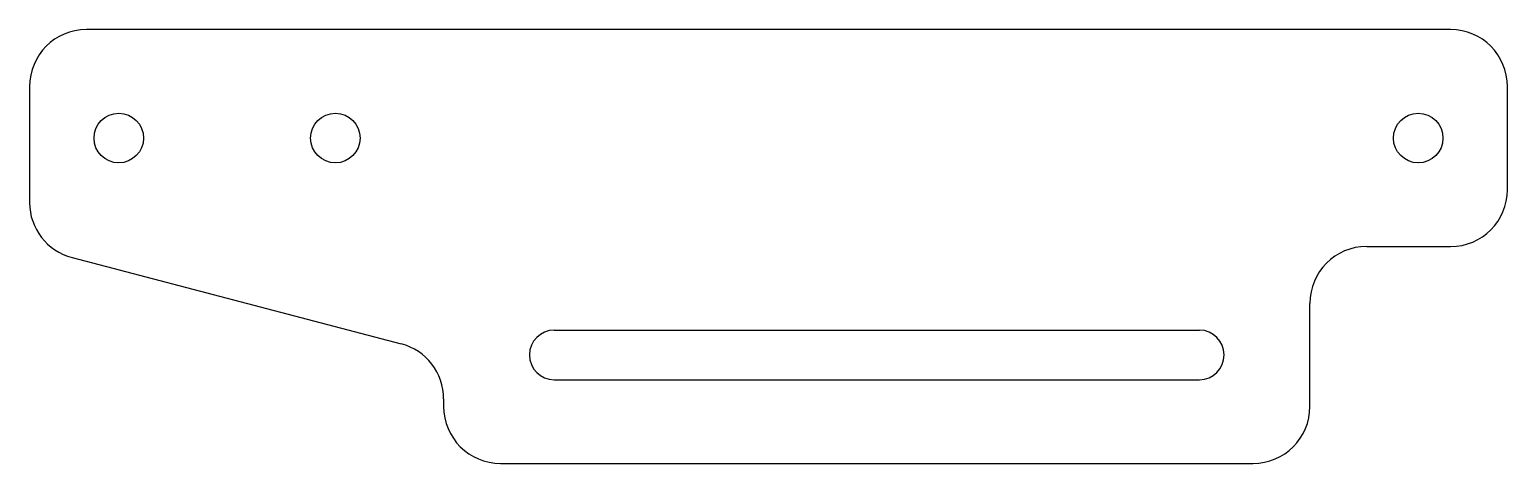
# Model space of a CAD drawing. Header units: millimetres. Extents: x -92 to 168, y -19 to 57.
import ezdxf

# ---------------------------------------------------------------- set-up
doc = ezdxf.new("R2010")
doc.units = ezdxf.units.MM

msp = doc.modelspace()

# ---------------------------------------------------------------- linework, layer by layer
at = {"color": 7, "linetype": 'Continuous', "lineweight": 25}
for p, q in [((158.1, 57.15), (-81.9, 57.15)), ((-91.9, 47.15), (-91.9, 26.77)), ((168.1, 29.05), (168.1, 47.15)), ((143.35, 19.05), (158.1, 19.05)), ((-84.43, 17.1), (-26.52, 1.95)), ((133.35, -9.05), (133.35, 9.05)), ((0.4, 4.36), (113.9, 4.36)), ((0.4, -4.36), (113.9, -4.36)), ((-19.05, -7.72), (-19.05, -9.05)), ((-9.05, -19.05), (123.35, -19.05))]:
    msp.add_line(p, q, dxfattribs=at)
for centre in [(-76.2, 38.1), (-38.1, 38.1), (152.4, 38.1)]:
    msp.add_circle(centre, 4.36, dxfattribs=at)
for centre, radius, start, end in [((-81.9, 47.15), 10, 90, 180), ((158.1, 47.15), 10, 0, 90), ((158.1, 29.05), 10, 270, 0), ((-81.9, 26.77), 10, 180, 255.3455), ((143.35, 9.05), 10, 90, 180), ((0.4, 0), 4.36, 90, 270), ((113.9, 0), 4.36, 270, 90), ((-29.05, -7.72), 10, 0, 75.3455), ((-9.05, -9.05), 10, 180, 270), ((123.35, -9.05), 10, 270, 0)]:
    msp.add_arc(centre, radius, start, end, dxfattribs=at)

doc.saveas('drawing.dxf')
